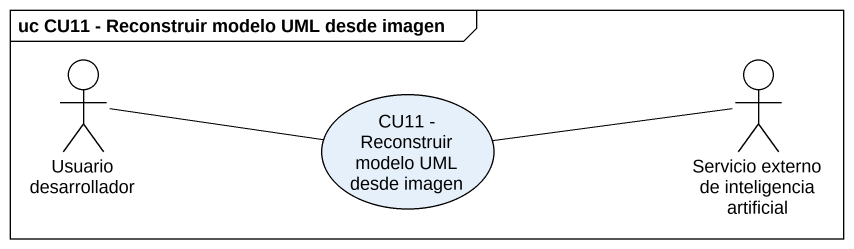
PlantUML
@startuml
mainframe uc CU11 - Reconstruir modelo UML desde imagen
actor "Usuario desarrollador" as Usuario_desarrollador
usecase "CU11 - Reconstruir modelo UML desde imagen" as CU11_Reconstruir_modelo_UML
actor "Servicio externo de inteligencia artificial" as Servicio_externo_de
Usuario_desarrollador -right- CU11_Reconstruir_modelo_UML
CU11_Reconstruir_modelo_UML -right- Servicio_externo_de
@enduml
